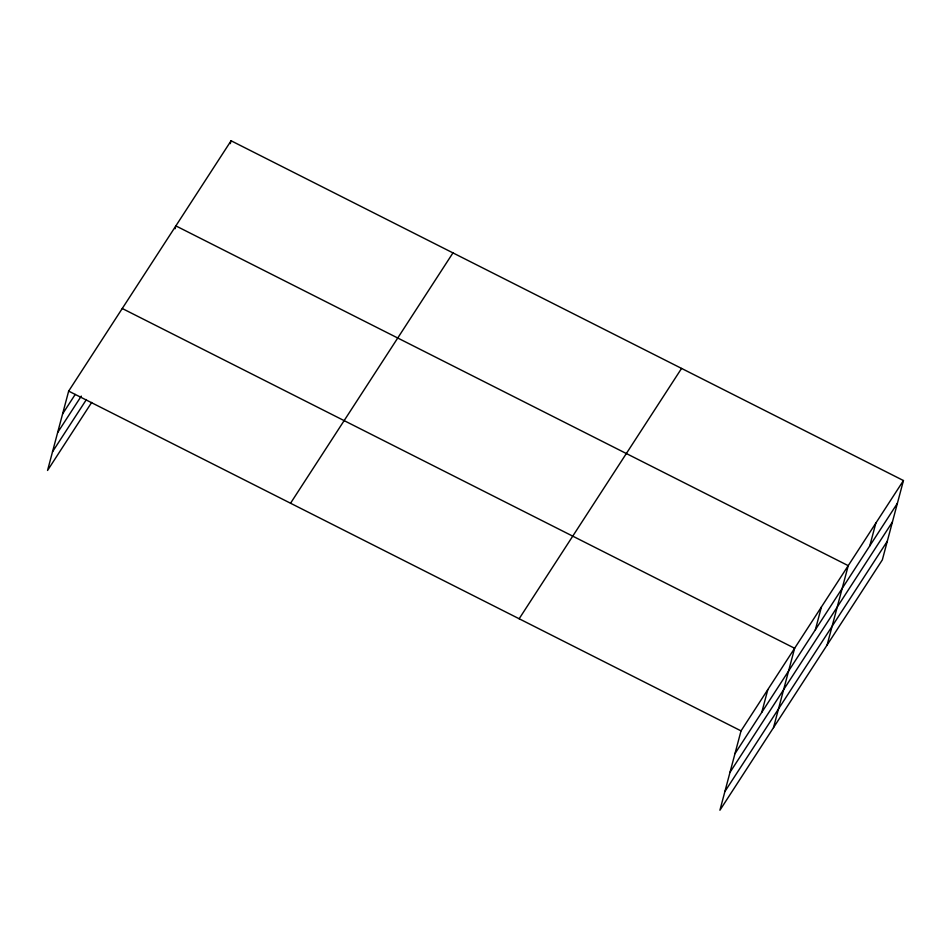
<?xml version="1.0" encoding="UTF-8"?>
<svg xmlns="http://www.w3.org/2000/svg" width="951" height="951" viewBox="0 0 951 951"><rect width="100%" height="100%" fill="white"/><g stroke="black" fill="none" stroke-linecap="round" stroke-linejoin="round"><path stroke-width="1.43" d="M903.45 480.54L741.031 730.879L719.919 810.228L882.338 559.889L903.45 480.54L231.081 140.772L68.662 391.111L47.55 470.46L91.688 402.428M175.103 228.739L175.852 225.886L848.233 565.655L827.12 645.004M230.32 143.625L231.081 140.772M761.775 712.335L767.837 689.57M773.52 727.61L794.632 648.273L122.263 308.504M815.376 629.717L821.426 606.964M869.785 545.862L875.835 523.098M62.611 413.875L75.212 394.439M57.642 432.55L81.287 396.103M52.519 451.784L86.41 399.551M290.542 503.234L452.961 252.895M519.151 618.756L681.57 368.417M734.98 753.644L897.399 503.293M730.011 772.307L892.43 521.968M724.888 791.553L887.307 541.214M68.662 391.111L741.031 730.879"/></g></svg>
